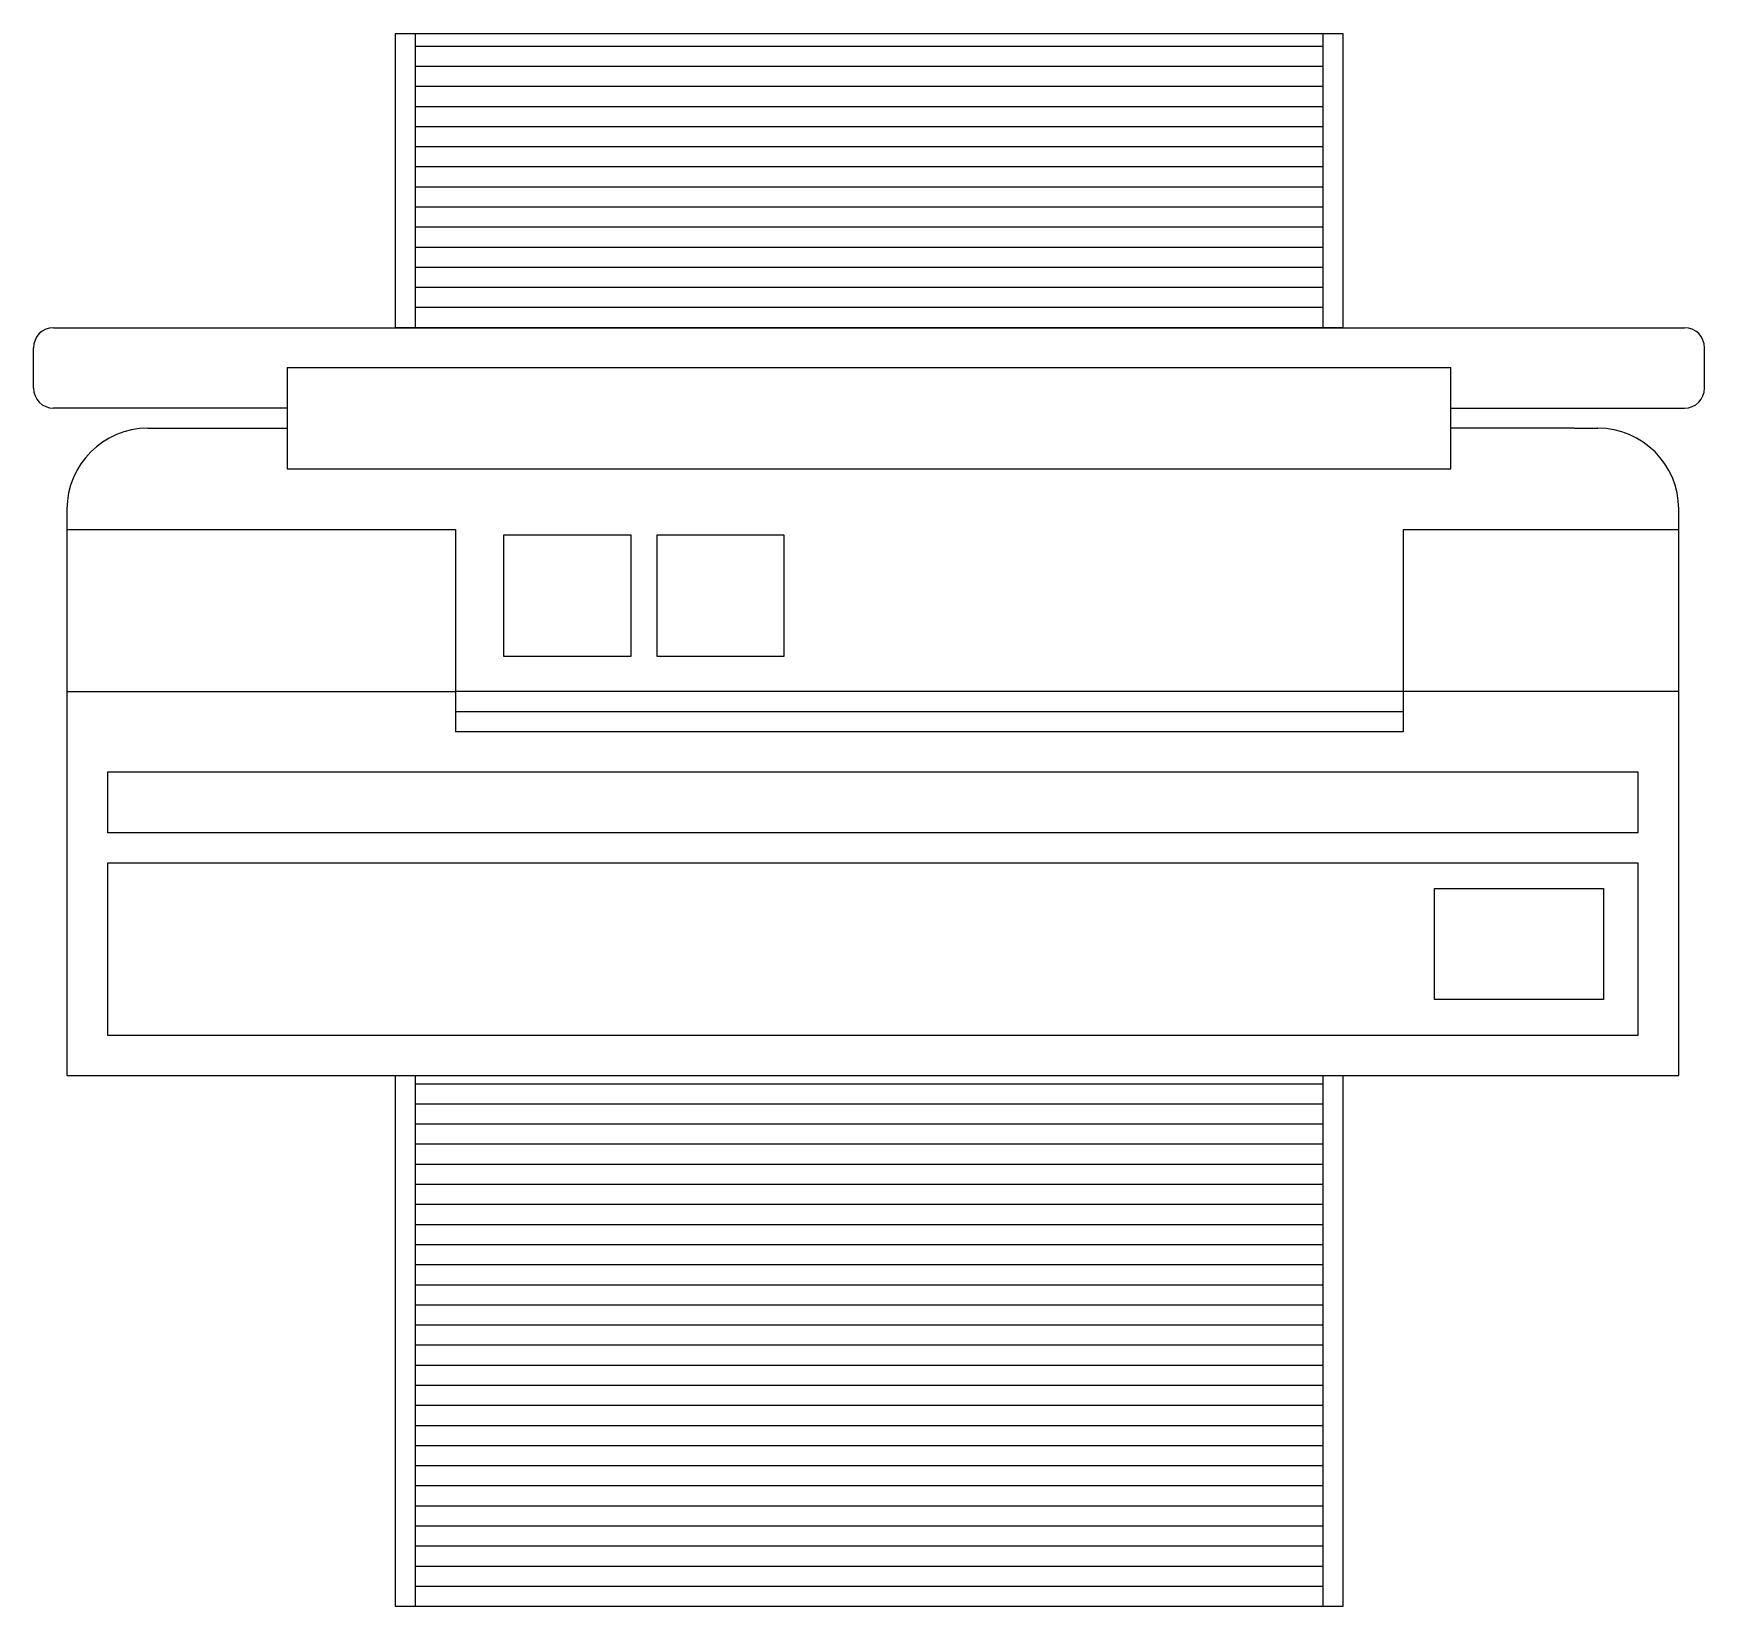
# Model space of a CAD drawing. Header units: millimetres. Extents: x 1430.653 to 1431.484, y 2713.908 to 2714.69.
import ezdxf

# ---------------------------------------------------------------- set-up
doc = ezdxf.new("R2010")
doc.units = ezdxf.units.MM
doc.header["$LTSCALE"] = 10
doc.layers.add('Equipam_diversos', color=1, linetype='Continuous')

msp = doc.modelspace()

# ---------------------------------------------------------------- linework, layer by layer
at = {"layer": 'Equipam_diversos'}
for p, q in [((1430.83282, 2714.6903), (1431.30434, 2714.6903)), ((1430.83282, 2714.6903), (1430.83282, 2714.54386)), ((1430.84282, 2714.6903), (1430.84282, 2714.54386)), ((1431.29434, 2714.6903), (1431.29434, 2714.54386)), ((1431.30434, 2714.6903), (1431.30434, 2714.54386)), ((1431.29434, 2714.68386), (1430.84282, 2714.68386)), ((1431.29434, 2714.68386), (1430.84282, 2714.68386)), ((1431.29434, 2714.67386), (1430.84282, 2714.67386)), ((1431.29434, 2714.66386), (1430.84282, 2714.66386)), ((1431.29434, 2714.65386), (1430.84282, 2714.65386)), ((1431.29434, 2714.64386), (1430.84282, 2714.64386)), ((1431.29434, 2714.63386), (1430.84282, 2714.63386)), ((1431.29434, 2714.62386), (1430.84282, 2714.62386)), ((1431.29434, 2714.61386), (1430.84282, 2714.61386)), ((1431.29434, 2714.60386), (1430.84282, 2714.60386)), ((1431.29434, 2714.59386), (1430.84282, 2714.59386)), ((1431.29434, 2714.58386), (1430.84282, 2714.58386)), ((1431.29434, 2714.57386), (1430.84282, 2714.57386)), ((1431.29434, 2714.56386), (1430.84282, 2714.56386)), ((1431.29434, 2714.55386), (1430.84282, 2714.55386)), ((1430.66284, 2714.54386), (1431.47433, 2714.54386)), ((1431.30434, 2714.54386), (1430.83282, 2714.54386)), ((1430.65284, 2714.51386), (1430.65284, 2714.53386)), ((1431.48433, 2714.51386), (1431.48433, 2714.53386)), ((1430.77913, 2714.52405), (1430.77913, 2714.47374)), ((1430.77913, 2714.52405), (1431.35803, 2714.52405)), ((1431.35803, 2714.47374), (1431.35803, 2714.52405)), ((1430.77913, 2714.50386), (1430.66284, 2714.50386)), ((1431.35803, 2714.50386), (1431.47433, 2714.50386)), ((1430.70979, 2714.49386), (1430.77913, 2714.49386)), ((1431.4195, 2714.49386), (1431.35803, 2714.49386)), ((1431.4195, 2714.49386), (1431.43122, 2714.49386)), ((1430.77913, 2714.47374), (1431.35803, 2714.47374)), ((1430.66954, 2714.45361), (1430.66954, 2714.3628)), ((1431.47147, 2714.3628), (1431.47147, 2714.45361)), ((1430.66954, 2714.44355), (1430.86282, 2714.44355)), ((1430.86282, 2714.44355), (1430.86282, 2714.3428)), ((1431.33434, 2714.44355), (1431.33434, 2714.3428)), ((1431.33434, 2714.44355), (1431.47147, 2714.44355)), ((1430.66954, 2714.3628), (1430.66954, 2714.17175)), ((1430.66954, 2714.3628), (1430.86282, 2714.3628)), ((1431.33434, 2714.3628), (1430.86282, 2714.3628)), ((1431.47147, 2714.3628), (1431.27434, 2714.3628)), ((1431.47147, 2714.17175), (1431.47147, 2714.3628)), ((1431.33434, 2714.3528), (1430.86282, 2714.3528)), ((1431.33434, 2714.3428), (1430.86282, 2714.3428)), ((1430.68966, 2714.32268), (1430.68966, 2714.29249)), ((1431.45134, 2714.32268), (1430.68966, 2714.32268)), ((1431.45134, 2714.29249), (1431.45134, 2714.32268)), ((1431.45134, 2714.29249), (1430.68966, 2714.29249)), ((1430.68966, 2714.2774), (1430.68966, 2714.19187)), ((1431.45134, 2714.2774), (1430.68966, 2714.2774)), ((1431.45134, 2714.19187), (1431.45134, 2714.2774)), ((1430.68966, 2714.19187), (1431.45134, 2714.19187)), ((1430.66954, 2714.17175), (1431.47147, 2714.17175)), ((1430.83282, 2714.17175), (1430.83282, 2713.90757)), ((1430.84282, 2714.17175), (1430.84282, 2713.90757)), ((1431.29434, 2714.16757), (1430.84282, 2714.16757)), ((1431.29434, 2714.17175), (1431.29434, 2713.90757)), ((1431.30434, 2714.17175), (1431.30434, 2713.90757)), ((1431.29434, 2714.15757), (1430.84282, 2714.15757)), ((1431.29434, 2714.14757), (1430.84282, 2714.14757)), ((1431.29434, 2714.13757), (1430.84282, 2714.13757)), ((1431.29434, 2714.12757), (1430.84282, 2714.12757)), ((1431.29434, 2714.11757), (1430.84282, 2714.11757)), ((1431.29434, 2714.10757), (1430.84282, 2714.10757)), ((1431.29434, 2714.09757), (1430.84282, 2714.09757)), ((1431.29434, 2714.08757), (1430.84282, 2714.08757)), ((1431.29434, 2714.07757), (1430.84282, 2714.07757)), ((1431.29434, 2714.06757), (1430.84282, 2714.06757)), ((1431.29434, 2714.05757), (1430.84282, 2714.05757)), ((1431.29434, 2714.04757), (1430.84282, 2714.04757)), ((1431.29434, 2714.04757), (1430.84282, 2714.04757)), ((1431.29434, 2714.03757), (1430.84282, 2714.03757)), ((1431.29434, 2714.02757), (1430.84282, 2714.02757)), ((1431.29434, 2714.01757), (1430.84282, 2714.01757)), ((1431.29434, 2714.00757), (1430.84282, 2714.00757)), ((1431.29434, 2713.99757), (1430.84282, 2713.99757)), ((1431.29434, 2713.98757), (1430.84282, 2713.98757)), ((1431.29434, 2713.97757), (1430.84282, 2713.97757)), ((1431.29434, 2713.96757), (1430.84282, 2713.96757)), ((1431.29434, 2713.95757), (1430.84282, 2713.95757)), ((1431.29434, 2713.94757), (1430.84282, 2713.94757)), ((1431.29434, 2713.93757), (1430.84282, 2713.93757)), ((1431.29434, 2713.92757), (1430.84282, 2713.92757)), ((1431.29434, 2713.91757), (1430.84282, 2713.91757)), ((1431.30434, 2713.90757), (1430.83282, 2713.90757))]:
    msp.add_line(p, q, dxfattribs=at)
for points in [[(1430.88695, 2714.38036), (1430.88695, 2714.44077), (1430.95003, 2714.44077), (1430.95003, 2714.38036)], [(1430.96317, 2714.38036), (1430.96317, 2714.44077), (1431.02625, 2714.44077), (1431.02625, 2714.38036)], [(1431.35, 2714.20963), (1431.35, 2714.26479), (1431.43411, 2714.26479), (1431.43411, 2714.20963)]]:
    msp.add_lwpolyline(points, close=True, dxfattribs=at)
for centre, radius, start, end in [((1430.66284, 2714.53386), 0.01, 90, 180), ((1431.47433, 2714.53386), 0.01, 0, 90), ((1430.66284, 2714.51386), 0.01, 180, 270), ((1431.47433, 2714.51386), 0.01, 270, 0), ((1430.70979, 2714.45361), 0.04025, 90, 180), ((1431.43122, 2714.45361), 0.04025, 0, 90)]:
    msp.add_arc(centre, radius, start, end, dxfattribs=at)

doc.saveas('drawing.dxf')
